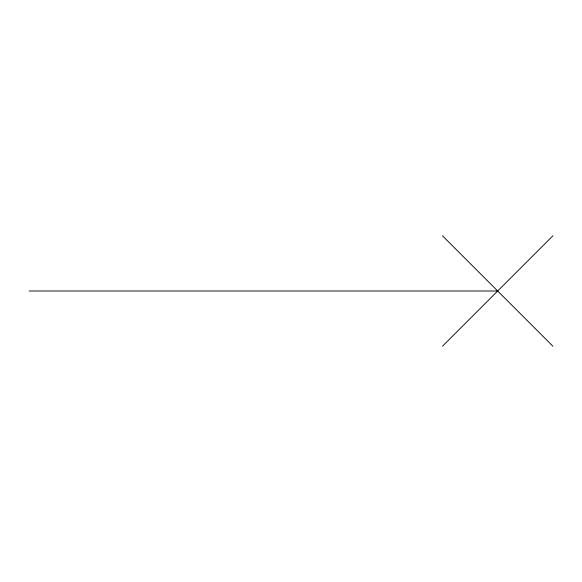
<?xml version="1.0" encoding="UTF-8"?>
<svg xmlns="http://www.w3.org/2000/svg" width="582" height="582" viewBox="0 0 582 582"><rect width="100%" height="100%" fill="white"/><g stroke="black" fill="none" stroke-linecap="round" stroke-linejoin="round"><path stroke-width="0.87" d="M442.458 346.225L552.9 235.775M29.1 291L497.675 291M442.458 235.775L552.9 346.225"/></g></svg>
